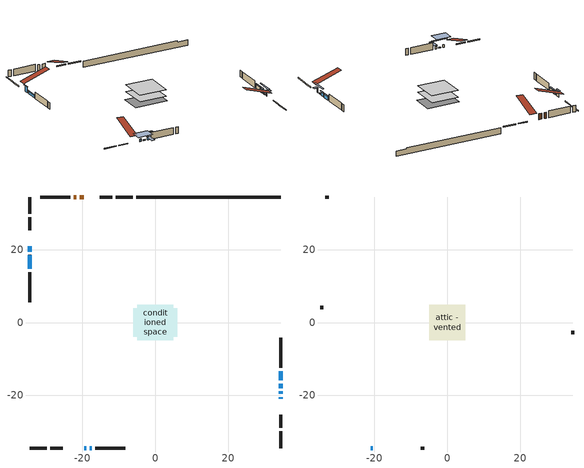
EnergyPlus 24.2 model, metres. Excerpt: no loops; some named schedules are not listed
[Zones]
conditioned space
 floor adiabatic (AdiabaticFloorConstruction): -4.91,-4.91 -4.91,4.91 4.91,4.91 4.91,-4.91 z0.79
 floor foundation (Slab1 construction): -6.03,-3.88 -6.03,3.88 6.03,3.88 6.03,-3.88 z-1.51
 wall outside (RimJoist1 construction): -6.2,34.39 -10.84,34.39 / -34.39,-34.39 -29.74,-34.39 / -34.39,34.39 -34.39,29.74 / 34.39,-34.39 34.39,-29.74 z0.79:1.09
 wall outside (RimJoist2 construction): -11.77,34.39 -15.25,34.39 / -28.81,-34.39 -25.33,-34.39 / -34.39,28.81 -34.39,25.33 / 34.39,-28.81 34.39,-25.33 z0.79:1.09
 wall outside (AdiabaticWallConstruction 1): -19.64,34.39 -20.75,34.39 / -21.68,34.39 -22.32,34.39 z0.79:2.82
 wall outside (AdiabaticWallConstruction): 34.39,-20.95 34.39,-20.41 z0.79:2.37; 34.39,-19.49 34.39,-18.88 / -19.49,-34.39 -18.88,-34.39 z0.79:1.13; -17.96,-34.39 -17.42,-34.39 z0.79:1.68; 34.39,-17.96 34.39,-16.74 / 34.39,-15.81 34.39,-13.38 z0.79:2.17; -34.39,20.95 -34.39,19.42 z0.79:2.92; -34.39,18.5 -34.39,14.73 z0.79:1.86
 wall outside (Wall1 construction): -23.25,34.39 -31.52,34.39 / -16.5,-34.39 -8.22,-34.39 / -34.39,13.8 -34.39,5.53 / 34.39,-12.45 34.39,-4.17 z0.79:3.23
 wall foundation (FoundationWall1 construction): -5.27,34.39,-1.51 -5.27,34.39,0.79 30.42,34.39,0.79 30.42,34.39,0.36 34.39,34.39,0.36 34.39,34.39,-1.51
 window (WindowConstruction 4): 34.39,-20.95 34.39,-20.41 z0.79:2.37
 window (WindowConstruction 6): 34.39,-19.48 34.39,-18.89 z0.79:1.13
 window (WindowConstruction 7): -19.49,-34.39 -18.89,-34.39 z0.79:1.13
 window (WindowConstruction 5): -17.96,-34.39 -17.42,-34.39 z0.79:1.68
 window (WindowConstruction): 34.39,-17.96 34.39,-16.74 z0.79:2.17
 window (WindowConstruction 1): 34.39,-15.81 34.39,-13.38 z0.79:2.17
 window (WindowConstruction 2): -34.39,20.95 -34.39,19.42 z0.79:2.92
 window (WindowConstruction 3): -34.39,18.49 -34.39,14.73 z0.79:1.86
 door (Door): -19.64,34.39 -20.75,34.39 z0.79:2.82
 door (Door 1): -21.68,34.39 -22.32,34.39 z0.79:2.82
 ceiling adiabatic (AdiabaticFloorConstruction): 4.91,-4.91 4.91,4.91 -4.91,4.91 -4.91,-4.91 z0.79
attic - vented
 floor to conditioned space (Floor1 construction Reversed): -4.92,-4.92 -4.92,4.92 4.92,4.92 4.92,-4.92 z3.23
 wall outside (AdiabaticWallConstruction): -20.95,-34.39 -20.41,-34.39 z0.79:1.68
 wall outside (Wall2 construction): -32.45,34.39 -33.46,34.39 / -7.29,-34.39 -6.29,-34.39 / -34.39,4.6 -34.39,3.59 / 34.39,-3.24 34.39,-2.24 z0.79:3.23
 window (WindowConstruction 8): -20.95,-34.39 -20.41,-34.39 z0.79:1.68
 roof outside (Roof1 construction): -18.71,34.39,3.23 -18.71,24.81,6.42 -16.18,24.81,6.42 -16.18,34.39,3.23; -21.88,-34.39,3.23 -21.88,-24.81,6.42 -24.4,-24.81,6.42 -24.4,-34.39,3.23; -34.39,21.88,3.23 -24.81,21.88,6.42 -24.81,24.4,6.42 -34.39,24.4,3.23; 34.39,-21.88,3.23 24.81,-21.88,6.42 24.81,-24.4,6.42 34.39,-24.4,3.23
shading: -17.97,-34.39 -23.39,-34.39 -23.39,-38.05 -17.97,-38.05 z4.12; 34.39,-20.12 34.39,-21.25 35.91,-21.25 35.91,-20.12 z2.66; 34.39,-16.29 34.39,-22.08 34.8,-22.08 34.8,-16.29 z3.73; -16.29,-34.39 -22.09,-34.39 -22.09,-34.8 -16.29,-34.8 z3.73; -17.13,-34.39 -18.26,-34.39 -18.26,-38.05 -17.13,-38.05 z1.98; 34.39,-16.54 34.39,-18.16 34.8,-18.16 34.8,-16.54 z2.37; 34.39,-13.18 34.39,-16.01 34.8,-16.01 34.8,-13.18 z2.37; -34.39,19.22 -34.39,21.15 -34.8,21.15 -34.8,19.22 z3.12; -34.39,14.53 -34.39,18.7 -34.8,18.7 -34.8,14.53 z2.06
[Building]
Building 1: Terrain=Suburbs
[Site:Location]
Lennoxville_QC: Latitude {deg}=45.37; Longitude {deg}=-71.82; Time Zone {hr}=-5; Elevation {m}=181; Keep Site Location Information=Yes
[Site:GroundTemperature:Shallow]
1.13419, -1.04782, -1.22257, -0.187089, 3.96977, 8.10726, 11.6942, 13.9665, 14.1596, 12.3115, 8.81593, 4.80536
[Site:WaterMainsTemperature]
Calculation Method=Schedule; Temperature Schedule=mains temperature schedule
[Material] Roughness=Rough; Thermal Absorptance=0.9
Name | Thickness {m} | Conductivity {W/m-K} | Density {kg/m3} | Specific Heat {J/kg-K} | Solar Absorptance | Visible Absorptance
asphalt or fiberglass shingles | 0.00635 | 0.162714 | 1121.4 | 1465.45 | 0.84 | 0.84
ceiling loosefill ins | 0.169333 | 0.0480833 | 16.02 | 1046.75 | 0.7 | 0.7
ceiling stud and cavity | 0.1397 | 0.334752 | 65.682 | 1177.47 | 0.7 | 0.7
concrete 4.0 in. | 0.1016 | 1.803125 | 2242.8 | 837.4 | 0.7 | 0.7
concrete 8.0 in. | 0.2032 | 1.803125 | 2242.8 | 837.4 | 0.7 | 0.7
door material | 0.04445 | 0.0451087 | 512.64 | 1214.23 | 0.7 | 0.7
exterior vertical ins | 0.00348402 | 0.029427 | 32.04 | 1214.23 | 0.7 | 0.7
floor covering | 0.0127 | 0.0433444 | 54.468 | 1339.84 | 0.6 | 0.6
floor rigid ins; wall rigid ins | 0.512978 | 0.029427 | 32.04 | 1214.23 | 0.7 | 0.7
floor stud and cavity | 0.1397 | 1.75129 | 37.0049 | 1207.88 | 0.7 | 0.7
furniture material conditioned space 1 | 0.1524 | 0.115458 | 640.8 | 1214.23 | 0.6 | 0.6
gypsum board | 0.0127 | 0.160291 | 801 | 837.4 | 0.6 | 0.6
gypsum board 1 | 0.0127 | 0.160291 | 801 | 837.4 | 0.7 | 0.7
osb sheathing 0.5 in. | 0.0127 | 0.115458 | 512.64 | 1214.23 | 0.7 | 0.7
osb sheathing 0.75 in. | 0.01905 | 0.115458 | 512.64 | 1214.23 | 0.7 | 0.7
osb sheathing 2.0 in. | 0.0508 | 0.115458 | 512.64 | 1214.23 | 0.7 | 0.7
rim joist stud and cavity | 0.0508 | 0.0369597 | 125.044 | 1163.47 | 0.6 | 0.6
rim joist stud and cavity 1 | 0.0508 | 0.103237 | 50.32683 | 1063.81 | 0.6 | 0.6
wall stud and cavity | 0.1397 | 0.0819611 | 139.0536 | 1170.24 | 0.7 | 0.7
wall stud and cavity 1 | 0.0889 | 6.1454 | 50.32683 | 1063.81 | 0.6 | 0.6
wall stud and cavity 2 | 0.0889 | 0.380278 | 52.3479 | 1209.89 | 0.7 | 0.7
wall stud and cavity 3 | 0.0889 | 0.391764 | 83.0341 | 1211.67 | 0.7 | 0.7
wood siding | 0.0254 | 0.102417 | 544.68 | 1172.36 | 0.4 | 0.4
wood siding 1 | 0.00254 | 0.102417 | 544.68 | 1172.36 | 0.4 | 0.4
wood siding 2; wood siding 3; wood siding 4 | 0.0254 | 0.102417 | 544.68 | 1172.36 | 0.7 | 0.7
[WindowMaterial:SimpleGlazingSystem]
Name | U-Factor {W/m2-K} | Solar Heat Gain Coefficient
WindowMaterial | 1.604035 | 0.44
WindowMaterial 1 | 2.163318 | 0.44
WindowMaterial 2 | 2.88953 | 0.69
WindowMaterial 3 | 3.28075 | 0.65
WindowMaterial 4 | 2.975272 | 0.62
WindowMaterial 5 | 2.992306 | 0.59
WindowMaterial 6 | 5.97382 | 0.53
[Construction]
AdiabaticFloorConstruction: floor stud and cavity, floor rigid ins, osb sheathing 0.75 in., floor covering
AdiabaticWallConstruction: wood siding 3, wall rigid ins, wall stud and cavity 2, gypsum board
AdiabaticWallConstruction 1: wood siding 4, wall rigid ins, wall stud and cavity 2, gypsum board
Door; Door 1: door material
Floor1 construction Reversed: gypsum board, ceiling stud and cavity, ceiling loosefill ins
FoundationWall1 construction: concrete 8.0 in., gypsum board 1
furniture construction conditioned space 1: furniture material conditioned space 1
PartitionWallConstruction: gypsum board, wall stud and cavity 3, gypsum board
RimJoist1 construction: wood siding 2, osb sheathing 2.0 in., rim joist stud and cavity
RimJoist2 construction: wood siding 2, rim joist stud and cavity 1
Roof1 construction: asphalt or fiberglass shingles
Slab1 construction: concrete 4.0 in.
Wall1 construction: wood siding, osb sheathing 0.5 in., wall stud and cavity, gypsum board
Wall2 construction: wood siding 1, wall stud and cavity 1
WindowConstruction: WindowMaterial
WindowConstruction 1: WindowMaterial 1
WindowConstruction 2: WindowMaterial 2
WindowConstruction 3: WindowMaterial 3
WindowConstruction 4: WindowMaterial 4
WindowConstruction 5; WindowConstruction 8: WindowMaterial 5
WindowConstruction 6; WindowConstruction 7: WindowMaterial 6
[Zone] Multiplier=1; Part of Total Floor Area=Yes
Name | Volume {m3}
attic - vented | 50.1329
conditioned space | 471.4
[Space]
Name | Zone | Volume {m3}
attic - vented 1 | attic - vented | 50.1329
conditioned space 1 | conditioned space | 471.4
[ZoneInfiltration:EffectiveLeakageArea]
infil attic - vented 1: Zone or Space=attic - vented 1; Schedule=Always On Discrete; Effective Air Leakage Area {cm2}=4145.14; Stack Coefficient=0.000391719; Wind Coefficient=1.33723e-05
[ZoneMixing]
whole house fan mix: Zone or Space=attic - vented; Schedule=Always On Continuous; Design Flow Rate Calculation Method=Flow/Zone; Design Flow Rate {m3/s}=0; Source Zone or Space=conditioned space
[SurfaceProperty:ExposedFoundationPerimeter]
Slab1: Exposed Perimeter Calculation Method=TotalExposedPerimeter; Total Exposed Perimeter {m}=39.655
[InternalMass] Zone or ZoneList=conditioned space; Space or SpaceList=conditioned space 1
Name | Construction | Surface Area {m2}
furniture mass conditioned space 1 | furniture construction conditioned space 1 | 76.1079
partition wall mass | PartitionWallConstruction | 190.27
[Lights]
interior lighting: Zone or ZoneList or Space or SpaceList=conditioned space 1; Schedule=interior lighting schedule; Design Level Calculation Method=LightingLevel; Lighting Level {W}=343.2; Return Air Fraction=0; Fraction Radiant=0.6; Fraction Visible=0.2; Fraction Replaceable=1
[People]
occupants: Zone or ZoneList or Space or SpaceList=conditioned space 1; Number of People Schedule=occupants schedule; Number of People Calculation Method=People; Number of People=3; Fraction Radiant=0.314171; Sensible Heat Fraction=0.56303; Activity Level Schedule=occupants activity schedule; Carbon Dioxide Generation Rate {m3/s-W}=0; Enable ASHRAE 55 Comfort Warnings=No; Mean Radiant Temperature Calculation Type=EnclosureAveraged
[ElectricEquipment] Zone or ZoneList or Space or SpaceList=conditioned space 1; Design Level Calculation Method=EquipmentLevel
Name | Schedule | Design Level {W} | Fraction Latent | Fraction Radiant | Fraction Lost
clothes dryer | clothes dryer schedule | 140.772 | 0.015 | 0.081 | 0.85
clothes washer | clothes washer schedule | 32.1985 | 0.03 | 0.162 | 0.7
cooking range | cooking range schedule | 215.147 | 0.08 | 0.432 | 0.2
dishwasher | dishwasher schedule | 66.8632 | 0.3 | 0.18 | 0.4
fridge | fridge schedule | 72.9452 | 0 | 0.6 | 0
mech vent house fan | mech vent house fan schedule | 150 | 0 | 0 | 1
mech vent house fan cfis | mech vent house fan cfis schedule | 0 | 0 | 0 | 0
misc plug loads | misc plug loads schedule | 494.7 | 0.045 | 0.513 | 0.1
whole house fan | Always On Discrete | 0 | 0 | 0 | 1
[OtherEquipment] Zone or ZoneList or Space or SpaceList=conditioned space 1; Design Level Calculation Method=EquipmentLevel
Name | Fuel Type | Schedule | Design Level {W} | Fraction Latent | Fraction Radiant | Fraction Lost
clothes dryer 1 | Electricity | clothes dryer schedule | 0 | 0.015 | 0.081 | 0.85
cooking range 1 | Electricity | cooking range schedule | 0 | 0.08 | 0.432 | 0.2
general water use latent | None | general water use schedule | 62.594 | 1 | 0 | 0
general water use sensible | None | general water use schedule | -61.6891 | 0 | 0.6 | 0
mech vent house fan latent load | None | Always On Discrete | 0 | 1 | 0 | 0
mech vent house fan sensible load | None | Always On Discrete | 0 | 0 | 0 | 0
water heater energy adjustment1 | Electricity | Always On Discrete | 0.01 | 0 | 0 | 1
[ZoneInfiltration:DesignFlowRate] Zone or ZoneList or Space or SpaceList=conditioned space 1; Schedule=Always On Discrete; Design Flow Rate Calculation Method=Flow/Zone; Design Flow Rate {m3/s}=0
infil flow; natural vent flow; whole house fan flow
[Foundation:Kiva]
Foundation Kiva 1: Initial Indoor Air Temperature {C}=21; Wall Height Above Grade {m}=0.789981; Wall Depth Below Slab {m}=0.2032; Custom Block Material Name 1=exterior vertical ins; Custom Block Depth 1 {m}=2.29999; Custom Block X Position 1 {m}=0.2159; Custom Block Z Position 1 {m}=0
[Foundation:Kiva:Settings]
Soil Conductivity {W/m-K}=0.849921; Soil Density {kg/m3}=1842.3; Soil Specific Heat {J/kg-K}=418.7; Ground Solar Absorptivity=0.9; Ground Thermal Absorptivity=0.9; Ground Surface Roughness {m}=0.03; Far-Field Width {m}=40; Deep-Ground Boundary Condition=ZeroFlux; Deep-Ground Depth {m}=40; Minimum Cell Dimension {m}=0.2; Maximum Cell Growth Coefficient=3; Simulation Timestep=Timestep
[Exterior:Lights]
exterior lighting: Schedule=exterior lighting schedule; Design Level {W}=75.6
[Schedule:Constant]
Name | Hourly Value
Always On Continuous; mech vent house fan schedule; mech vent house fan cfis schedule; Always On Discrete | 1
occupants activity schedule | 117.228
fridge schedule | 0
[Schedule:Day:Interval]
interior lighting schedule day: No, 01:00, 0.108182, 04:00, 0.0901515, 05:00, 0.0991667, 06:00, 0.162273, 07:00, 0.270455, 08:00, 0.342576, 10:00, 0.369621, 11:00, 0.351591, 12:00, 0.333561, 13:00, 0.324545, 14:00, 0.31553, 15:00, 0.333561, 16:00, 0.369621, 17:00, 0.450758, 18:00, 0.585985, 19:00, 0.775303, 20:00, 0.955606, 21:00, 0.991667, 22:00, 0.712197, 23:00, 0.360606, 24:00, 0.162273
interior lighting schedule day 1: No, 01:00, 0.100909, 04:00, 0.0840909, 05:00, 0.0925, 06:00, 0.151364, 07:00, 0.252273, 08:00, 0.319545, 10:00, 0.344773, 11:00, 0.327955, 12:00, 0.311136, 13:00, 0.302727, 14:00, 0.294318, 15:00, 0.311136, 16:00, 0.344773, 17:00, 0.420455, 18:00, 0.546591, 19:00, 0.723182, 20:00, 0.891364, 21:00, 0.925, 22:00, 0.664318, 23:00, 0.336364, 24:00, 0.151364
interior lighting schedule day 2: No, 01:00, 0.0927273, 04:00, 0.0772727, 05:00, 0.085, 06:00, 0.139091, 07:00, 0.231818, 08:00, 0.293636, 10:00, 0.316818, 11:00, 0.301364, 12:00, 0.285909, 13:00, 0.278182, 14:00, 0.270455, 15:00, 0.285909, 16:00, 0.316818, 17:00, 0.386364, 18:00, 0.502273, 19:00, 0.664545, 20:00, 0.819091, 21:00, 0.85, 22:00, 0.610455, 23:00, 0.309091, 24:00, 0.139091
interior lighting schedule default day: No, 24:00, 0
[Schedule:Week:Daily]
interior lighting schedule Week Rule - Jan1-Jan27: interior lighting schedule day, interior lighting schedule day, interior lighting schedule day, interior lighting schedule day, interior lighting schedule day, interior lighting schedule day, interior lighting schedule day, interior lighting schedule default day, interior lighting schedule default day, interior lighting schedule default day, interior lighting schedule default day, interior lighting schedule default day
interior lighting schedule Week Rule - Jan28-Feb3: interior lighting schedule day, interior lighting schedule day, interior lighting schedule day, interior lighting schedule day, interior lighting schedule day 1, interior lighting schedule day 1, interior lighting schedule day 1, interior lighting schedule default day, interior lighting schedule default day, interior lighting schedule default day, interior lighting schedule default day, interior lighting schedule default day
interior lighting schedule Week Rule - Feb4-Feb24: interior lighting schedule day 1, interior lighting schedule day 1, interior lighting schedule day 1, interior lighting schedule day 1, interior lighting schedule day 1, interior lighting schedule day 1, interior lighting schedule day 1, interior lighting schedule default day, interior lighting schedule default day, interior lighting schedule default day, interior lighting schedule default day, interior lighting schedule default day
interior lighting schedule Week Rule - Feb25-Mar3: interior lighting schedule day 1, interior lighting schedule day 1, interior lighting schedule day 1, interior lighting schedule day 1, interior lighting schedule day 2, interior lighting schedule day 2, interior lighting schedule day 2, interior lighting schedule default day, interior lighting schedule default day, interior lighting schedule default day, interior lighting schedule default day, interior lighting schedule default day
interior lighting schedule Week Rule - Mar4-Mar31: interior lighting schedule day 2, interior lighting schedule day 2, interior lighting schedule day 2, interior lighting schedule day 2, interior lighting schedule day 2, interior lighting schedule day 2, interior lighting schedule day 2, interior lighting schedule default day, interior lighting schedule default day, interior lighting schedule default day, interior lighting schedule default day, interior lighting schedule default day
interior lighting schedule Week Rule - Apr1-Apr28: interior lighting schedule day 3, interior lighting schedule day 3, interior lighting schedule day 3, interior lighting schedule day 3, interior lighting schedule day 3, interior lighting schedule day 3, interior lighting schedule day 3, interior lighting schedule default day, interior lighting schedule default day, interior lighting schedule default day, interior lighting schedule default day, interior lighting schedule default day
interior lighting schedule Week Rule - Apr29-May5: interior lighting schedule day 3, interior lighting schedule day 3, interior lighting schedule day 4, interior lighting schedule day 4, interior lighting schedule day 4, interior lighting schedule day 4, interior lighting schedule day 4, interior lighting schedule default day, interior lighting schedule default day, interior lighting schedule default day, interior lighting schedule default day, interior lighting schedule default day
interior lighting schedule Week Rule - May6-May26: interior lighting schedule day 4, interior lighting schedule day 4, interior lighting schedule day 4, interior lighting schedule day 4, interior lighting schedule day 4, interior lighting schedule day 4, interior lighting schedule day 4, interior lighting schedule default day, interior lighting schedule default day, interior lighting schedule default day, interior lighting schedule default day, interior lighting schedule default day
interior lighting schedule Week Rule - May27-Jun2: interior lighting schedule day 4, interior lighting schedule day 4, interior lighting schedule day 4, interior lighting schedule day 4, interior lighting schedule day 4, interior lighting schedule day 5, interior lighting schedule day 5, interior lighting schedule default day, interior lighting schedule default day, interior lighting schedule default day, interior lighting schedule default day, interior lighting schedule default day
interior lighting schedule Week Rule - Jun3-Jun30: interior lighting schedule day 5, interior lighting schedule day 5, interior lighting schedule day 5, interior lighting schedule day 5, interior lighting schedule day 5, interior lighting schedule day 5, interior lighting schedule day 5, interior lighting schedule default day, interior lighting schedule default day, interior lighting schedule default day, interior lighting schedule default day, interior lighting schedule default day
interior lighting schedule Week Rule - Jul1-Jul28: interior lighting schedule day 6, interior lighting schedule day 6, interior lighting schedule day 6, interior lighting schedule day 6, interior lighting schedule day 6, interior lighting schedule day 6, interior lighting schedule day 6, interior lighting schedule default day, interior lighting schedule default day, interior lighting schedule default day, interior lighting schedule default day, interior lighting schedule default day
interior lighting schedule Week Rule - Jul29-Aug4: interior lighting schedule day 6, interior lighting schedule day 6, interior lighting schedule day 6, interior lighting schedule day 7, interior lighting schedule day 7, interior lighting schedule day 7, interior lighting schedule day 7, interior lighting schedule default day, interior lighting schedule default day, interior lighting schedule default day, interior lighting schedule default day, interior lighting schedule default day
interior lighting schedule Week Rule - Aug5-Aug25: interior lighting schedule day 7, interior lighting schedule day 7, interior lighting schedule day 7, interior lighting schedule day 7, interior lighting schedule day 7, interior lighting schedule day 7, interior lighting schedule day 7, interior lighting schedule default day, interior lighting schedule default day, interior lighting schedule default day, interior lighting schedule default day, interior lighting schedule default day
interior lighting schedule Week Rule - Aug26-Sep1: interior lighting schedule day 7, interior lighting schedule day 7, interior lighting schedule day 7, interior lighting schedule day 7, interior lighting schedule day 7, interior lighting schedule day 7, interior lighting schedule day 8, interior lighting schedule default day, interior lighting schedule default day, interior lighting schedule default day, interior lighting schedule default day, interior lighting schedule default day
interior lighting schedule Week Rule - Sep2-Sep29: interior lighting schedule day 8, interior lighting schedule day 8, interior lighting schedule day 8, interior lighting schedule day 8, interior lighting schedule day 8, interior lighting schedule day 8, interior lighting schedule day 8, interior lighting schedule default day, interior lighting schedule default day, interior lighting schedule default day, interior lighting schedule default day, interior lighting schedule default day
interior lighting schedule Week Rule - Sep30-Oct6: interior lighting schedule day 8, interior lighting schedule day 9, interior lighting schedule day 9, interior lighting schedule day 9, interior lighting schedule day 9, interior lighting schedule day 9, interior lighting schedule day 9, interior lighting schedule default day, interior lighting schedule default day, interior lighting schedule default day, interior lighting schedule default day, interior lighting schedule default day
interior lighting schedule Week Rule - Oct7-Oct27: interior lighting schedule day 9, interior lighting schedule day 9, interior lighting schedule day 9, interior lighting schedule day 9, interior lighting schedule day 9, interior lighting schedule day 9, interior lighting schedule day 9, interior lighting schedule default day, interior lighting schedule default day, interior lighting schedule default day, interior lighting schedule default day, interior lighting schedule default day
interior lighting schedule Week Rule - Oct28-Nov3: interior lighting schedule day 9, interior lighting schedule day 9, interior lighting schedule day 9, interior lighting schedule day 9, interior lighting schedule day 10, interior lighting schedule day 10, interior lighting schedule day 10, interior lighting schedule default day, interior lighting schedule default day, interior lighting schedule default day, interior lighting schedule default day, interior lighting schedule default day
interior lighting schedule Week Rule - Nov4-Nov24: interior lighting schedule day 10, interior lighting schedule day 10, interior lighting schedule day 10, interior lighting schedule day 10, interior lighting schedule day 10, interior lighting schedule day 10, interior lighting schedule day 10, interior lighting schedule default day, interior lighting schedule default day, interior lighting schedule default day, interior lighting schedule default day, interior lighting schedule default day
interior lighting schedule Week Rule - Nov25-Dec1: interior lighting schedule day 10, interior lighting schedule day 10, interior lighting schedule day 10, interior lighting schedule day 10, interior lighting schedule day 10, interior lighting schedule day 10, interior lighting schedule day 11, interior lighting schedule default day, interior lighting schedule default day, interior lighting schedule default day, interior lighting schedule default day, interior lighting schedule default day
interior lighting schedule Week Rule - Dec2-Dec31: interior lighting schedule day 11, interior lighting schedule day 11, interior lighting schedule day 11, interior lighting schedule day 11, interior lighting schedule day 11, interior lighting schedule day 11, interior lighting schedule day 11, interior lighting schedule default day, interior lighting schedule default day, interior lighting schedule default day, interior lighting schedule default day, interior lighting schedule default day
occupants schedule Week Rule - Jan1-Dec31: occupants schedule day, occupants schedule day, occupants schedule day, occupants schedule day, occupants schedule day, occupants schedule day, occupants schedule day, occupants schedule default day, occupants schedule default day, occupants schedule default day, occupants schedule default day, occupants schedule default day
clothes dryer schedule Week Rule - Jan1-Dec31: clothes dryer schedule day, clothes dryer schedule day, clothes dryer schedule day, clothes dryer schedule day, clothes dryer schedule day, clothes dryer schedule day, clothes dryer schedule day, clothes dryer schedule default day, clothes dryer schedule default day, clothes dryer schedule default day, clothes dryer schedule default day, clothes dryer schedule default day
clothes washer schedule Week Rule - Jan1-Dec31: clothes washer schedule day, clothes washer schedule day, clothes washer schedule day, clothes washer schedule day, clothes washer schedule day, clothes washer schedule day, clothes washer schedule day, clothes washer schedule default day, clothes washer schedule default day, clothes washer schedule default day, clothes washer schedule default day, clothes washer schedule default day
cooking range schedule Week Rule - Jan1-Dec31: cooking range schedule day, cooking range schedule day, cooking range schedule day, cooking range schedule day, cooking range schedule day, cooking range schedule day, cooking range schedule day, cooking range schedule default day, cooking range schedule default day, cooking range schedule default day, cooking range schedule default day, cooking range schedule default day
dishwasher schedule Week Rule - Jan1-Dec31: dishwasher schedule day, dishwasher schedule day, dishwasher schedule day, dishwasher schedule day, dishwasher schedule day, dishwasher schedule day, dishwasher schedule day, dishwasher schedule default day, dishwasher schedule default day, dishwasher schedule default day, dishwasher schedule default day, dishwasher schedule default day
misc plug loads schedule Week Rule - Jan1-Dec31: misc plug loads schedule day, misc plug loads schedule day, misc plug loads schedule day, misc plug loads schedule day, misc plug loads schedule day, misc plug loads schedule day, misc plug loads schedule day, misc plug loads schedule default day, misc plug loads schedule default day, misc plug loads schedule default day, misc plug loads schedule default day, misc plug loads schedule default day
general water use schedule Week Rule - Jan1-Dec31: general water use schedule day, general water use schedule day, general water use schedule day, general water use schedule day, general water use schedule day, general water use schedule day, general water use schedule day, general water use schedule default day, general water use schedule default day, general water use schedule default day, general water use schedule default day, general water use schedule default day
exterior lighting schedule Week Rule - Jan1-Jan27: exterior lighting schedule day, exterior lighting schedule day, exterior lighting schedule day, exterior lighting schedule day, exterior lighting schedule day, exterior lighting schedule day, exterior lighting schedule day, exterior lighting schedule default day, exterior lighting schedule default day, exterior lighting schedule default day, exterior lighting schedule default day, exterior lighting schedule default day
exterior lighting schedule Week Rule - Jan28-Feb3: exterior lighting schedule day, exterior lighting schedule day, exterior lighting schedule day, exterior lighting schedule day, exterior lighting schedule day 1, exterior lighting schedule day 1, exterior lighting schedule day 1, exterior lighting schedule default day, exterior lighting schedule default day, exterior lighting schedule default day, exterior lighting schedule default day, exterior lighting schedule default day
exterior lighting schedule Week Rule - Feb4-Feb24: exterior lighting schedule day 1, exterior lighting schedule day 1, exterior lighting schedule day 1, exterior lighting schedule day 1, exterior lighting schedule day 1, exterior lighting schedule day 1, exterior lighting schedule day 1, exterior lighting schedule default day, exterior lighting schedule default day, exterior lighting schedule default day, exterior lighting schedule default day, exterior lighting schedule default day
exterior lighting schedule Week Rule - Feb25-Mar3: exterior lighting schedule day 1, exterior lighting schedule day 1, exterior lighting schedule day 1, exterior lighting schedule day 1, exterior lighting schedule day 2, exterior lighting schedule day 2, exterior lighting schedule day 2, exterior lighting schedule default day, exterior lighting schedule default day, exterior lighting schedule default day, exterior lighting schedule default day, exterior lighting schedule default day
exterior lighting schedule Week Rule - Mar4-Mar31: exterior lighting schedule day 2, exterior lighting schedule day 2, exterior lighting schedule day 2, exterior lighting schedule day 2, exterior lighting schedule day 2, exterior lighting schedule day 2, exterior lighting schedule day 2, exterior lighting schedule default day, exterior lighting schedule default day, exterior lighting schedule default day, exterior lighting schedule default day, exterior lighting schedule default day
exterior lighting schedule Week Rule - Apr1-Apr28: exterior lighting schedule day 3, exterior lighting schedule day 3, exterior lighting schedule day 3, exterior lighting schedule day 3, exterior lighting schedule day 3, exterior lighting schedule day 3, exterior lighting schedule day 3, exterior lighting schedule default day, exterior lighting schedule default day, exterior lighting schedule default day, exterior lighting schedule default day, exterior lighting schedule default day
exterior lighting schedule Week Rule - Apr29-May5: exterior lighting schedule day 3, exterior lighting schedule day 3, exterior lighting schedule day 4, exterior lighting schedule day 4, exterior lighting schedule day 4, exterior lighting schedule day 4, exterior lighting schedule day 4, exterior lighting schedule default day, exterior lighting schedule default day, exterior lighting schedule default day, exterior lighting schedule default day, exterior lighting schedule default day
exterior lighting schedule Week Rule - May6-May26: exterior lighting schedule day 4, exterior lighting schedule day 4, exterior lighting schedule day 4, exterior lighting schedule day 4, exterior lighting schedule day 4, exterior lighting schedule day 4, exterior lighting schedule day 4, exterior lighting schedule default day, exterior lighting schedule default day, exterior lighting schedule default day, exterior lighting schedule default day, exterior lighting schedule default day
exterior lighting schedule Week Rule - May27-Jun2: exterior lighting schedule day 4, exterior lighting schedule day 4, exterior lighting schedule day 4, exterior lighting schedule day 4, exterior lighting schedule day 4, exterior lighting schedule day 5, exterior lighting schedule day 5, exterior lighting schedule default day, exterior lighting schedule default day, exterior lighting schedule default day, exterior lighting schedule default day, exterior lighting schedule default day
exterior lighting schedule Week Rule - Jun3-Jun30: exterior lighting schedule day 5, exterior lighting schedule day 5, exterior lighting schedule day 5, exterior lighting schedule day 5, exterior lighting schedule day 5, exterior lighting schedule day 5, exterior lighting schedule day 5, exterior lighting schedule default day, exterior lighting schedule default day, exterior lighting schedule default day, exterior lighting schedule default day, exterior lighting schedule default day
exterior lighting schedule Week Rule - Jul1-Jul28: exterior lighting schedule day 6, exterior lighting schedule day 6, exterior lighting schedule day 6, exterior lighting schedule day 6, exterior lighting schedule day 6, exterior lighting schedule day 6, exterior lighting schedule day 6, exterior lighting schedule default day, exterior lighting schedule default day, exterior lighting schedule default day, exterior lighting schedule default day, exterior lighting schedule default day
exterior lighting schedule Week Rule - Jul29-Aug4: exterior lighting schedule day 6, exterior lighting schedule day 6, exterior lighting schedule day 6, exterior lighting schedule day 7, exterior lighting schedule day 7, exterior lighting schedule day 7, exterior lighting schedule day 7, exterior lighting schedule default day, exterior lighting schedule default day, exterior lighting schedule default day, exterior lighting schedule default day, exterior lighting schedule default day
exterior lighting schedule Week Rule - Aug5-Aug25: exterior lighting schedule day 7, exterior lighting schedule day 7, exterior lighting schedule day 7, exterior lighting schedule day 7, exterior lighting schedule day 7, exterior lighting schedule day 7, exterior lighting schedule day 7, exterior lighting schedule default day, exterior lighting schedule default day, exterior lighting schedule default day, exterior lighting schedule default day, exterior lighting schedule default day
exterior lighting schedule Week Rule - Aug26-Sep1: exterior lighting schedule day 7, exterior lighting schedule day 7, exterior lighting schedule day 7, exterior lighting schedule day 7, exterior lighting schedule day 7, exterior lighting schedule day 7, exterior lighting schedule day 8, exterior lighting schedule default day, exterior lighting schedule default day, exterior lighting schedule default day, exterior lighting schedule default day, exterior lighting schedule default day
exterior lighting schedule Week Rule - Sep2-Sep29: exterior lighting schedule day 8, exterior lighting schedule day 8, exterior lighting schedule day 8, exterior lighting schedule day 8, exterior lighting schedule day 8, exterior lighting schedule day 8, exterior lighting schedule day 8, exterior lighting schedule default day, exterior lighting schedule default day, exterior lighting schedule default day, exterior lighting schedule default day, exterior lighting schedule default day
exterior lighting schedule Week Rule - Sep30-Oct6: exterior lighting schedule day 8, exterior lighting schedule day 9, exterior lighting schedule day 9, exterior lighting schedule day 9, exterior lighting schedule day 9, exterior lighting schedule day 9, exterior lighting schedule day 9, exterior lighting schedule default day, exterior lighting schedule default day, exterior lighting schedule default day, exterior lighting schedule default day, exterior lighting schedule default day
exterior lighting schedule Week Rule - Oct7-Oct27: exterior lighting schedule day 9, exterior lighting schedule day 9, exterior lighting schedule day 9, exterior lighting schedule day 9, exterior lighting schedule day 9, exterior lighting schedule day 9, exterior lighting schedule day 9, exterior lighting schedule default day, exterior lighting schedule default day, exterior lighting schedule default day, exterior lighting schedule default day, exterior lighting schedule default day
exterior lighting schedule Week Rule - Oct28-Nov3: exterior lighting schedule day 9, exterior lighting schedule day 9, exterior lighting schedule day 9, exterior lighting schedule day 9, exterior lighting schedule day 10, exterior lighting schedule day 10, exterior lighting schedule day 10, exterior lighting schedule default day, exterior lighting schedule default day, exterior lighting schedule default day, exterior lighting schedule default day, exterior lighting schedule default day
exterior lighting schedule Week Rule - Nov4-Nov24: exterior lighting schedule day 10, exterior lighting schedule day 10, exterior lighting schedule day 10, exterior lighting schedule day 10, exterior lighting schedule day 10, exterior lighting schedule day 10, exterior lighting schedule day 10, exterior lighting schedule default day, exterior lighting schedule default day, exterior lighting schedule default day, exterior lighting schedule default day, exterior lighting schedule default day
exterior lighting schedule Week Rule - Nov25-Dec1: exterior lighting schedule day 10, exterior lighting schedule day 10, exterior lighting schedule day 10, exterior lighting schedule day 10, exterior lighting schedule day 10, exterior lighting schedule day 10, exterior lighting schedule day 11, exterior lighting schedule default day, exterior lighting schedule default day, exterior lighting schedule default day, exterior lighting schedule default day, exterior lighting schedule default day
exterior lighting schedule Week Rule - Dec2-Dec31: exterior lighting schedule day 11, exterior lighting schedule day 11, exterior lighting schedule day 11, exterior lighting schedule day 11, exterior lighting schedule day 11, exterior lighting schedule day 11, exterior lighting schedule day 11, exterior lighting schedule default day, exterior lighting schedule default day, exterior lighting schedule default day, exterior lighting schedule default day, exterior lighting schedule default day
[Schedule:Year]
interior lighting schedule: interior lighting schedule Week Rule - Jan1-Jan27, 1, 1, 1, 27, interior lighting schedule Week Rule - Jan28-Feb3, 1, 28, 2, 3, interior lighting schedule Week Rule - Feb4-Feb24, 2, 4, 2, 24, interior lighting schedule Week Rule - Feb25-Mar3, 2, 25, 3, 3, interior lighting schedule Week Rule - Mar4-Mar31, 3, 4, 3, 31, interior lighting schedule Week Rule - Apr1-Apr28, 4, 1, 4, 28, interior lighting schedule Week Rule - Apr29-May5, 4, 29, 5, 5, interior lighting schedule Week Rule - May6-May26, 5, 6, 5, 26, interior lighting schedule Week Rule - May27-Jun2, 5, 27, 6, 2, interior lighting schedule Week Rule - Jun3-Jun30, 6, 3, 6, 30, interior lighting schedule Week Rule - Jul1-Jul28, 7, 1, 7, 28, interior lighting schedule Week Rule - Jul29-Aug4, 7, 29, 8, 4, interior lighting schedule Week Rule - Aug5-Aug25, 8, 5, 8, 25, interior lighting schedule Week Rule - Aug26-Sep1, 8, 26, 9, 1, interior lighting schedule Week Rule - Sep2-Sep29, 9, 2, 9, 29, interior lighting schedule Week Rule - Sep30-Oct6, 9, 30, 10, 6, interior lighting schedule Week Rule - Oct7-Oct27, 10, 7, 10, 27, interior lighting schedule Week Rule - Oct28-Nov3, 10, 28, 11, 3, interior lighting schedule Week Rule - Nov4-Nov24, 11, 4, 11, 24, interior lighting schedule Week Rule - Nov25-Dec1, 11, 25, 12, 1, interior lighting schedule Week Rule - Dec2-Dec31, 12, 2, 12, 31
occupants schedule: occupants schedule Week Rule - Jan1-Dec31, 1, 1, 12, 31
clothes dryer schedule: clothes dryer schedule Week Rule - Jan1-Dec31, 1, 1, 12, 31
clothes washer schedule: clothes washer schedule Week Rule - Jan1-Dec31, 1, 1, 12, 31
cooking range schedule: cooking range schedule Week Rule - Jan1-Dec31, 1, 1, 12, 31
dishwasher schedule: dishwasher schedule Week Rule - Jan1-Dec31, 1, 1, 12, 31
misc plug loads schedule: misc plug loads schedule Week Rule - Jan1-Dec31, 1, 1, 12, 31
general water use schedule: general water use schedule Week Rule - Jan1-Dec31, 1, 1, 12, 31
exterior lighting schedule: exterior lighting schedule Week Rule - Jan1-Jan27, 1, 1, 1, 27, exterior lighting schedule Week Rule - Jan28-Feb3, 1, 28, 2, 3, exterior lighting schedule Week Rule - Feb4-Feb24, 2, 4, 2, 24, exterior lighting schedule Week Rule - Feb25-Mar3, 2, 25, 3, 3, exterior lighting schedule Week Rule - Mar4-Mar31, 3, 4, 3, 31, exterior lighting schedule Week Rule - Apr1-Apr28, 4, 1, 4, 28, exterior lighting schedule Week Rule - Apr29-May5, 4, 29, 5, 5, exterior lighting schedule Week Rule - May6-May26, 5, 6, 5, 26, exterior lighting schedule Week Rule - May27-Jun2, 5, 27, 6, 2, exterior lighting schedule Week Rule - Jun3-Jun30, 6, 3, 6, 30, exterior lighting schedule Week Rule - Jul1-Jul28, 7, 1, 7, 28, exterior lighting schedule Week Rule - Jul29-Aug4, 7, 29, 8, 4, exterior lighting schedule Week Rule - Aug5-Aug25, 8, 5, 8, 25, exterior lighting schedule Week Rule - Aug26-Sep1, 8, 26, 9, 1, exterior lighting schedule Week Rule - Sep2-Sep29, 9, 2, 9, 29, exterior lighting schedule Week Rule - Sep30-Oct6, 9, 30, 10, 6, exterior lighting schedule Week Rule - Oct7-Oct27, 10, 7, 10, 27, exterior lighting schedule Week Rule - Oct28-Nov3, 10, 28, 11, 3, exterior lighting schedule Week Rule - Nov4-Nov24, 11, 4, 11, 24, exterior lighting schedule Week Rule - Nov25-Dec1, 11, 25, 12, 1, exterior lighting schedule Week Rule - Dec2-Dec31, 12, 2, 12, 31
[Schedule:Compact]
mains temperature schedule: Through: 01/01, For: AllDays, Until: 24:00, 5.95333, Through: 01/02, For: AllDays, Until: 24:00, 5.88111, Through: 01/03, For: AllDays, Until: 24:00, 5.81, Through: 01/04, For: AllDays, Until: 24:00, 5.74, Through: 01/05, For: AllDays, Until: 24:00, 5.67111, Through: 01/06, For: AllDays, Until: 24:00, 5.60333, Through: 01/07, For: AllDays, Until: 24:00, 5.53667, Through: 01/08, For: AllDays, Until: 24:00, 5.47111, Through: 01/09, For: AllDays, Until: 24:00, 5.40722, Through: 01/10, For: AllDays, Until: 24:00, 5.34444, Through: 01/11, For: AllDays, Until: 24:00, 5.28278, Through: 01/12, For: AllDays, Until: 24:00, 5.22278, Through: 01/13, For: AllDays, Until: 24:00, 5.16333, Through: 01/14, For: AllDays, Until: 24:00, 5.10611, Through: 01/15, For: AllDays, Until: 24:00, 5.04944, Through: 01/16, For: AllDays, Until: 24:00, 4.995, Through: 01/17, For: AllDays, Until: 24:00, 4.94111, Through: 01/18, For: AllDays, Until: 24:00, 4.88889, Through: 01/19, For: AllDays, Until: 24:00, 4.83833, Through: 01/20, For: AllDays, Until: 24:00, 4.78889, Through: 01/21, For: AllDays, Until: 24:00, 4.74111, Through: 01/22, For: AllDays, Until: 24:00, 4.69444, Through: 01/23, For: AllDays, Until: 24:00, 4.64944, Through: 01/24, For: AllDays, Until: 24:00, 4.60611, Through: 01/25, For: AllDays, Until: 24:00, 4.56389, Through: 01/26, For: AllDays, Until: 24:00, 4.52333, Through: 01/27, For: AllDays, Until: 24:00, 4.48444, Through: 01/28, For: AllDays, Until: 24:00, 4.44722, Through: 01/29, For: AllDays, Until: 24:00, 4.41111, Through: 01/30, For: AllDays, Until: 24:00, 4.37667, Through: 01/31, For: AllDays, Until: 24:00, 4.34389, Through: 02/01, For: AllDays, Until: 24:00, 4.31278, Through: 02/02, For: AllDays, Until: 24:00, 4.28278, Through: 02/03, For: AllDays, Until: 24:00, 4.255, Through: 02/04, For: AllDays, Until: 24:00, 4.22833, Through: 02/05, For: AllDays, Until: 24:00, 4.20333, Through: 02/06, For: AllDays, Until: 24:00, 4.18, Through: 02/07, For: AllDays, Until: 24:00, 4.15833, Through: 02/08, For: AllDays, Until: 24:00, 4.13833, Through: 02/09, For: AllDays, Until: 24:00, 4.12, Through: 02/10, For: AllDays, Until: 24:00, 4.10333, Through: 02/11, For: AllDays, Until: 24:00, 4.08833, Through: 02/12, For: AllDays, Until: 24:00, 4.07444, Through: 02/13, For: AllDays, Until: 24:00, 4.06278, Through: 02/14, For: AllDays, Until: 24:00, 4.05278, Through: 02/15, For: AllDays, Until: 24:00, 4.04389, Through: 02/16, For: AllDays, Until: 24:00, 4.03722, Through: 02/17, For: AllDays, Until: 24:00, 4.03167, Through: 02/18, For: AllDays, Until: 24:00, 4.02833, Through: 02/19, For: AllDays, Until: 24:00, 4.02667, Through: 02/20, For: AllDays, Until: 24:00, 4.02611, Through: 02/21, For: AllDays, Until: 24:00, 4.02778, Through: 02/22, For: AllDays, Until: 24:00, 4.03056, Through: 02/23, For: AllDays, Until: 24:00, 4.03556, Through: 02/24, For: AllDays, Until: 24:00, 4.04167, Through: 02/25, For: AllDays, Until: 24:00, 4.05, Through: 02/26, For: AllDays, Until: 24:00, 4.05944, Through: 02/27, For: AllDays, Until: 24:00, 4.07111, Through: 02/28, For: AllDays, Until: 24:00, 4.08389, Through: 03/01, For: AllDays, Until: 24:00, 4.09833, Through: 03/02, For: AllDays, Until: 24:00, 4.115, Through: 03/03, For: AllDays, Until: 24:00, 4.13278, Through: 03/04, For: AllDays, Until: 24:00, 4.15222, Through: 03/05, For: AllDays, Until: 24:00, 4.17333, Through: 03/06, For: AllDays, Until: 24:00, 4.19611, Through: 03/07, For: AllDays, Until: 24:00, 4.22056, Through: 03/08, For: AllDays, Until: 24:00, 4.24667, Through: 03/09, For: AllDays, Until: 24:00, 4.27444, Through: 03/10, For: AllDays, Until: 24:00, 4.30389, Through: 03/11, For: AllDays, Until: 24:00, 4.33444, Through: 03/12, For: AllDays, Until: 24:00, 4.36667, Through: 03/13, For: AllDays, Until: 24:00, 4.40056, Through: 03/14, For: AllDays, Until: 24:00, 4.43611, Through: 03/15, For: AllDays, Until: 24:00, 4.47333, Through: 03/16, For: AllDays, Until: 24:00, 4.51167, Through: 03/17, For: AllDays, Until: 24:00, 4.55167, Through: 03/18, For: AllDays, Until: 24:00, 4.59333, Through: 03/19, For: AllDays, Until: 24:00, 4.63667, Through: 03/20, For: AllDays, Until: 24:00, 4.68111, Through: 03/21, For: AllDays, Until: 24:00, 4.72722, Through: 03/22, For: AllDays, Until: 24:00, 4.77444, Through: 03/23, For: AllDays, Until: 24:00, 4.82333, Through: 03/24, For: AllDays, Until: 24:00, 4.87389, Through: 03/25, For: AllDays, Until: 24:00, 4.92556, Through: 03/26, For: AllDays, Until: 24:00, 4.97889, Through: 03/27, For: AllDays, Until: 24:00, 5.03333, Through: 03/28, For: AllDays, Until: 24:00, 5.08889, Through: 03/29, For: AllDays, Until: 24:00, 5.14611, Through: 03/30, For: AllDays, Until: 24:00, 5.205, Through: 03/31, For: AllDays, Until: 24:00, 5.26444, Through: 04/01, For: AllDays, Until: 24:00, 5.32611, Through: 04/02, For: AllDays, Until: 24:00, 5.38833, Through: 04/03, For: AllDays, Until: 24:00, 5.45222, Through: 04/04, For: AllDays, Until: 24:00, 5.51722, Through: 04/05, For: AllDays, Until: 24:00, 5.58333, Through: 04/06, For: AllDays, Until: 24:00, 5.65056, Through: 04/07, For: AllDays, Until: 24:00, 5.71889, Through: 04/08, For: AllDays, Until: 24:00, 5.78889, Through: 04/09, For: AllDays, Until: 24:00, 5.85944, Through: 04/10, For: AllDays, Until: 24:00, 5.93167, Through: 04/11, For: AllDays, Until: 24:00, 6.00444, Through: 04/12, For: AllDays, Until: 24:00, 6.07889, Through: 04/13, For: AllDays, Until: 24:00, 6.15389, Through: 04/14, For: AllDays, Until: 24:00, 6.23056, Through: 04/15, For: AllDays, Until: 24:00, 6.30778, Through: 04/16, For: AllDays, Until: 24:00, 6.38556, Through: 04/17, For: AllDays, Until: 24:00, 6.465, Through: 04/18, For: AllDays, Until: 24:00, 6.545, Through: 04/19, For: AllDays, Until: 24:00, 6.62611, Through: 04/20, For: AllDays, Until: 24:00, 6.70833, Through: 04/21, For: AllDays, Until: 24:00, 6.79111, Through: 04/22, For: AllDays, Until: 24:00, 6.87444, Through: 04/23, For: AllDays, Until: 24:00, 6.95889, Through: 04/24, For: AllDays, Until: 24:00, 7.04444, Through: 04/25, For: AllDays, Until: 24:00, 7.13056, Through: 04/26, For: AllDays, Until: 24:00, 7.21722, Through: 04/27, For: AllDays, Until: 24:00, 7.30444, Through: 04/28, For: AllDays, Until: 24:00, 7.39278, Through: 04/29, For: AllDays, Until: 24:00, 7.48167, Through: 04/30, For: AllDays, Until: 24:00, 7.57111, Through: 05/01, For: AllDays, Until: 24:00, 7.66111, Through: 05/02, For: AllDays, Until: 24:00, 7.75222, Through: 05/03, For: AllDays, Until: 24:00, 7.84333, Through: 05/04, For: AllDays, Until: 24:00, 7.935, Through: 05/05, For: AllDays, Until: 24:00, 8.02722, Through: 05/06, For: AllDays, Until: 24:00, 8.12, Through: 05/07, For: AllDays, Until: 24:00, 8.21333, Through: 05/08, For: AllDays, Until: 24:00, 8.30667, Through: 05/09, For: AllDays, Until: 24:00, 8.40111, Through: 05/10, For: AllDays, Until: 24:00, 8.49556, Through: 05/11, For: AllDays, Until: 24:00, 8.59, Through: 05/12, For: AllDays, Until: 24:00, 8.685, Through: 05/13, For: AllDays, Until: 24:00, 8.78056, Through: 05/14, For: AllDays, Until: 24:00, 8.87611, Through: 05/15, For: AllDays, Until: 24:00, 8.97167, Through: 05/16, For: AllDays, Until: 24:00, 9.06778, Through: 05/17, For: AllDays, Until: 24:00, 9.16389, Through: 05/18, For: AllDays, Until: 24:00, 9.26056, Through: 05/19, For: AllDays, Until: 24:00, 9.35667, Through: 05/20, For: AllDays, Until: 24:00, 9.45333, Through: 05/21, For: AllDays, Until: 24:00, 9.55, Through: 05/22, For: AllDays, Until: 24:00, 9.64667, Through: 05/23, For: AllDays, Until: 24:00, 9.74278, Through: 05/24, For: AllDays, Until: 24:00, 9.83944, Through: 05/25, For: AllDays, Until: 24:00, 9.93611, Through: 05/26, For: AllDays, Until: 24:00, 10.0328, Through: 05/27, For: AllDays, Until: 24:00, 10.1289, Through: 05/28, For: AllDays, Until: 24:00, 10.225, Through: 05/29, For: AllDays, Until: 24:00, 10.3211, Through: 05/30, For: AllDays, Until: 24:00, 10.4167, Through: 05/31, For: AllDays, Until: 24:00, 10.5122, Through: 06/01, For: AllDays, Until: 24:00, 10.6078, Through: 06/02, For: AllDays, Until: 24:00, 10.7028, Through: 06/03, For: AllDays, Until: 24:00, 10.7972, Through: 06/04, For: AllDays, Until: 24:00, 10.8917, Through: 06/05, For: AllDays, Until: 24:00, 10.9856, Through: 06/06, For: AllDays, Until: 24:00, 11.0789, Through: 06/07, For: AllDays, Until: 24:00, 11.1722, Through: 06/08, For: AllDays, Until: 24:00, 11.265, Through: 06/09, For: AllDays, Until: 24:00, 11.3572, Through: 06/10, For: AllDays, Until: 24:00, 11.4489, Through: 06/11, For: AllDays, Until: 24:00, 11.54, Through: 06/12, For: AllDays, Until: 24:00, 11.6306, Through: 06/13, For: AllDays, Until: 24:00, 11.7206, Through: 06/14, For: AllDays, Until: 24:00, 11.81, Through: 06/15, For: AllDays, Until: 24:00, 11.8989, Through: 06/16, For: AllDays, Until: 24:00, 11.9872, Through: 06/17, For: AllDays, Until: 24:00, 12.0744, Through: 06/18, For: AllDays, Until: 24:00, 12.1611, Through: 06/19, For: AllDays, Until: 24:00, 12.2472, Through: 06/20, For: AllDays, Until: 24:00, 12.3322, Through: 06/21, For: AllDays, Until: 24:00, 12.4167, Through: 06/22, For: AllDays, Until: 24:00, 12.5, Through: 06/23, For: AllDays, Until: 24:00, 12.5828, Through: 06/24, For: AllDays, Until: 24:00, 12.6644, Through: 06/25, For: AllDays, Until: 24:00, 12.7456, Through: 06/26, For: AllDays, Until: 24:00, 12.8256, Through: 06/27, For: AllDays, Until: 24:00, 12.9044, Through: 06/28, For: AllDays, Until: 24:00, 12.9828, Through: 06/29, For: AllDays, Until: 24:00, 13.0594, Through: 06/30, For: AllDays, Until: 24:00, 13.1356, Through: 07/01, For: AllDays, Until: 24:00, 13.2106, Through: 07/02, For: AllDays, Until: 24:00, 13.285, Through: 07/03, For: AllDays, Until: 24:00, 13.3578, Through: 07/04, For: AllDays, Until: 24:00, 13.4294, Through: 07/05, For: AllDays, Until: 24:00, 13.5, Through: 07/06, For: AllDays, Until: 24:00, 13.57, Through: 07/07, For: AllDays, Until: 24:00, 13.6383, Through: 07/08, For: AllDays, Until: 24:00, 13.7056, Through: 07/09, For: AllDays, Until: 24:00, 13.7711, Through: 07/10, For: AllDays, Until: 24:00, 13.8361, Through: 07/11, For: AllDays, Until: 24:00, 13.8994, Through: 07/12, For: AllDays, Until: 24:00, 13.9617, Through: 07/13, For: AllDays, Until: 24:00, 14.0228, Through: 07/14, For: AllDays, Until: 24:00, 14.0828, Through: 07/15, For: AllDays, Until: 24:00, 14.1411, Through: 07/16, For: AllDays, Until: 24:00, 14.1978, Through: 07/17, For: AllDays, Until: 24:00, 14.2539, Through: 07/18, For: AllDays, Until: 24:00, 14.3078, Through: 07/19, For: AllDays, Until: 24:00, 14.3611, Through: 07/20, For: AllDays, Until: 24:00, 14.4122, Through: 07/21, For: AllDays, Until: 24:00, 14.4628, Through: 07/22, For: AllDays, Until: 24:00, 14.5111, Through: 07/23, For: AllDays, Until: 24:00, 14.5583, Through: 07/24, For: AllDays, Until: 24:00, 14.6044, Through: 07/25, For: AllDays, Until: 24:00, 14.6489, Through: 07/26, For: AllDays, Until: 24:00, 14.6917, Through: 07/27, For: AllDays, Until: 24:00, 14.7328, Through: 07/28, For: AllDays, Until: 24:00, 14.7728, Through: 07/29, For: AllDays, Until: 24:00, 14.8111, Through: 07/30, For: AllDays, Until: 24:00, 14.8478, Through: 07/31, For: AllDays, Until: 24:00, 14.8833, Through: 08/01, For: AllDays, Until: 24:00, 14.9167, Through: 08/02, For: AllDays, Until: 24:00, 14.9489, Through: 08/03, For: AllDays, Until: 24:00, 14.9794, Through: 08/04, For: AllDays, Until: 24:00, 15.0083, Through: 08/05, For: AllDays, Until: 24:00, 15.0361, Through: 08/06, For: AllDays, Until: 24:00, 15.0617, Through: 08/07, For: AllDays, Until: 24:00, 15.0856, Through: 08/08, For: AllDays, Until: 24:00, 15.1083, Through: 08/09, For: AllDays, Until: 24:00, 15.1294, Through: 08/10, For: AllDays, Until: 24:00, 15.1489, Through: 08/11, For: AllDays, Until: 24:00, 15.1661, Through: 08/12, For: AllDays, Until: 24:00, 15.1822, Through: 08/13, For: AllDays, Until: 24:00, 15.1967, Through: 08/14, For: AllDays, Until: 24:00, 15.2094, Through: 08/15, For: AllDays, Until: 24:00, 15.2206, Through: 08/16, For: AllDays, Until: 24:00, 15.23, Through: 08/17, For: AllDays, Until: 24:00, 15.2378, Through: 08/18, For: AllDays, Until: 24:00, 15.2444, Through: 08/19, For: AllDays, Until: 24:00, 15.2489, Through: 08/20, For: AllDays, Until: 24:00, 15.2517, Through: 08/21, For: AllDays, Until: 24:00, 15.2528, Through: 08/22, For: AllDays, Until: 24:00, 15.2522, Through: 08/23, For: AllDays, Until: 24:00, 15.25, Through: 08/24, For: AllDays, Until: 24:00, 15.2461, Through: 08/25, For: AllDays, Until: 24:00, 15.2406, Through: 08/26, For: AllDays, Until: 24:00, 15.2333, Through: 08/27, For: AllDays, Until: 24:00, 15.225, Through: 08/28, For: AllDays, Until: 24:00, 15.2144, Through: 08/29, For: AllDays, Until: 24:00, 15.2022, Through: 08/30, For: AllDays, Until: 24:00, 15.1883, Through: 08/31, For: AllDays, Until: 24:00, 15.1733, Through: 09/01, For: AllDays, Until: 24:00, 15.1561, Through: 09/02, For: AllDays, Until: 24:00, 15.1372, Through: 09/03, For: AllDays, Until: 24:00, 15.1172, Through: 09/04, For: AllDays, Until: 24:00, 15.095, Through: 09/05, For: AllDays, Until: 24:00, 15.0717, Through: 09/06, For: AllDays, Until: 24:00, 15.0467, Through: 09/07, For: AllDays, Until: 24:00, 15.02, Through: 09/08, For: AllDays, Until: 24:00, 14.9917, Through: 09/09, For: AllDays, Until: 24:00, 14.9617, Through: 09/10, For: AllDays, Until: 24:00, 14.93, Through: 09/11, For: AllDays, Until: 24:00, 14.8972, Through: 09/12, For: AllDays, Until: 24:00, 14.8622, Through: 09/13, For: AllDays, Until: 24:00, 14.8261, Through: 09/14, For: AllDays, Until: 24:00, 14.7889, Through: 09/15, For: AllDays, Until: 24:00, 14.7494, Through: 09/16, For: AllDays, Until: 24:00, 14.7089, Through: 09/17, For: AllDays, Until: 24:00, 14.6667, Through: 09/18, For: AllDays, Until: 24:00, 14.6228, Through: 09/19, For: AllDays, Until: 24:00, 14.5778, Through: 09/20, For: AllDays, Until: 24:00, 14.5311, Through: 09/21, For: AllDays, Until: 24:00, 14.4828, Through: 09/22, For: AllDays, Until: 24:00, 14.4333, Through: 09/23, For: AllDays, Until: 24:00, 14.3822, Through: 09/24, For: AllDays, Until: 24:00, 14.33, Through: 09/25, For: AllDays, Until: 24:00, 14.2761, Through: 09/26, For: AllDays, Until: 24:00, 14.2211, Through: 09/27, For: AllDays, Until: 24:00, 14.1644, Through: 09/28, For: AllDays, Until: 24:00, 14.1067, Through: 09/29, For: AllDays, Until: 24:00, 14.0472, Through: 09/30, For: AllDays, Until: 24:00, 13.9872, Through: 10/01, For: AllDays, Until: 24:00, 13.9256, Through: 10/02, For: AllDays, Until: 24:00, 13.8622, Through: 10/03, For: AllDays, Until: 24:00, 13.7978, Through: 10/04, For: AllDays, Until: 24:00, 13.7328, Through: 10/05, For: AllDays, Until: 24:00, 13.6656, Through: 10/06, For: AllDays, Until: 24:00, 13.5978, Through: 10/07, For: AllDays, Until: 24:00, 13.5289, Through: 10/08, For: AllDays, Until: 24:00, 13.4589, Through: 10/09, For: AllDays, Until: 24:00, 13.3872, Through: 10/10, For: AllDays, Until: 24:00, 13.315, Through: 10/11, For: AllDays, Until: 24:00, 13.2411, Through: 10/12, For: AllDays, Until: 24:00, 13.1667, Through: 10/13, For: AllDays, Until: 24:00, 13.0911, Through: 10/14, For: AllDays, Until: 24:00, 13.0144, Through: 10/15, For: AllDays, Until: 24:00, 12.9367, Through: 10/16, For: AllDays, Until: 24:00, 12.8578, Through: 10/17, For: AllDays, Until: 24:00, 12.7783, Through: 10/18, For: AllDays, Until: 24:00, 12.6978, Through: 10/19, For: AllDays, Until: 24:00, 12.6161, Through: 10/20, For: AllDays, Until: 24:00, 12.5339, Through: 10/21, For: AllDays, Until: 24:00, 12.4506, Through: 10/22, For: AllDays, Until: 24:00, 12.3667, Through: 10/23, For: AllDays, Until: 24:00, 12.2817, Through: 10/24, For: AllDays, Until: 24:00, 12.1961, Through: 10/25, For: AllDays, Until: 24:00, 12.11, Through: 10/26, For: AllDays, Until: 24:00, 12.0228, Through: 10/27, For: AllDays, Until: 24:00, 11.935, Through: 10/28, For: AllDays, Until: 24:00, 11.8467, Through: 10/29, For: AllDays, Until: 24:00, 11.7572, Through: 10/30, For: AllDays, Until: 24:00, 11.6678, Through: 10/31, For: AllDays, Until: 24:00, 11.5772, Through: 11/01, For: AllDays, Until: 24:00, 11.4861, Through: 11/02, For: AllDays, Until: 24:00, 11.395, Through: 11/03, For: AllDays, Until: 24:00, 11.3028, Through: 11/04, For: AllDays, Until: 24:00, 11.2106, Through: 11/05, For: AllDays, Until: 24:00, 11.1172, Through: 11/06, For: AllDays, Until: 24:00, 11.0239, Through: 11/07, For: AllDays, Until: 24:00, 10.93, Through: 11/08, For: AllDays, Until: 24:00, 10.8361, Through: 11/09, For: AllDays, Until: 24:00, 10.7417, Through: 11/10, For: AllDays, Until: 24:00, 10.6467, Through: 11/11, For: AllDays, Until: 24:00, 10.5511, Through: 11/12, For: AllDays, Until: 24:00, 10.4561, Through: 11/13, For: AllDays, Until: 24:00, 10.36, Through: 11/14, For: AllDays, Until: 24:00, 10.2644, Through: 11/15, For: AllDays, Until: 24:00, 10.1683, Through: 11/16, For: AllDays, Until: 24:00, 10.0722, Through: 11/17, For: AllDays, Until: 24:00, 9.97556, Through: 11/18, For: AllDays, Until: 24:00, 9.87889, Through: 11/19, For: AllDays, Until: 24:00, 9.78278, Through: 11/20, For: AllDays, Until: 24:00, 9.68611, Through: 11/21, For: AllDays, Until: 24:00, 9.58944, Through: 11/22, For: AllDays, Until: 24:00, 9.49278, Through: 11/23, For: AllDays, Until: 24:00, 9.39611, Through: 11/24, For: AllDays, Until: 24:00, 9.3, Through: 11/25, For: AllDays, Until: 24:00, 9.20333, Through: 11/26, For: AllDays, Until: 24:00, 9.10722, Through: 11/27, For: AllDays, Until: 24:00, 9.01111, Through: 11/28, For: AllDays, Until: 24:00, 8.915, Through: 11/29, For: AllDays, Until: 24:00, 8.81944, Through: 11/30, For: AllDays, Until: 24:00, 8.72389, Through: 12/01, For: AllDays, Until: 24:00, 8.62889, Through: 12/02, For: AllDays, Until: 24:00, 8.53389, Through: 12/03, For: AllDays, Until: 24:00, 8.43944, Through: 12/04, For: AllDays, Until: 24:00, 8.34556, Through: 12/05, For: AllDays, Until: 24:00, 8.25167, Through: 12/06, For: AllDays, Until: 24:00, 8.15833, Through: 12/07, For: AllDays, Until: 24:00, 8.065, Through: 12/08, For: AllDays, Until: 24:00, 7.97278, Through: 12/09, For: AllDays, Until: 24:00, 7.88056, Through: 12/10, For: AllDays, Until: 24:00, 7.78944, Through: 12/11, For: AllDays, Until: 24:00, 7.69833, Through: 12/12, For: AllDays, Until: 24:00, 7.60778, Through: 12/13, For: AllDays, Until: 24:00, 7.51833, Through: 12/14, For: AllDays, Until: 24:00, 7.42889, Through: 12/15, For: AllDays, Until: 24:00, 7.34056, Through: 12/16, For: AllDays, Until: 24:00, 7.25278, Through: 12/17, For: AllDays, Until: 24:00, 7.16556, Through: 12/18, For: AllDays, Until: 24:00, 7.07944, Through: 12/19, For: AllDays, Until: 24:00, 6.99389, Through: 12/20, For: AllDays, Until: 24:00, 6.90889, Through: 12/21, For: AllDays, Until: 24:00, 6.825, Through: 12/22, For: AllDays, Until: 24:00, 6.74167, Through: 12/23, For: AllDays, Until: 24:00, 6.65944, Through: 12/24, For: AllDays, Until: 24:00, 6.57833, Through: 12/25, For: AllDays, Until: 24:00, 6.49778, Through: 12/26, For: AllDays, Until: 24:00, 6.41833, Through: 12/27, For: AllDays, Until: 24:00, 6.33944, Through: 12/28, For: AllDays, Until: 24:00, 6.26167, Through: 12/29, For: AllDays, Until: 24:00, 6.185, Through: 12/30, For: AllDays, Until: 24:00, 6.10944, Through: 12/31, For: AllDays, Until: 24:00, 6.035
